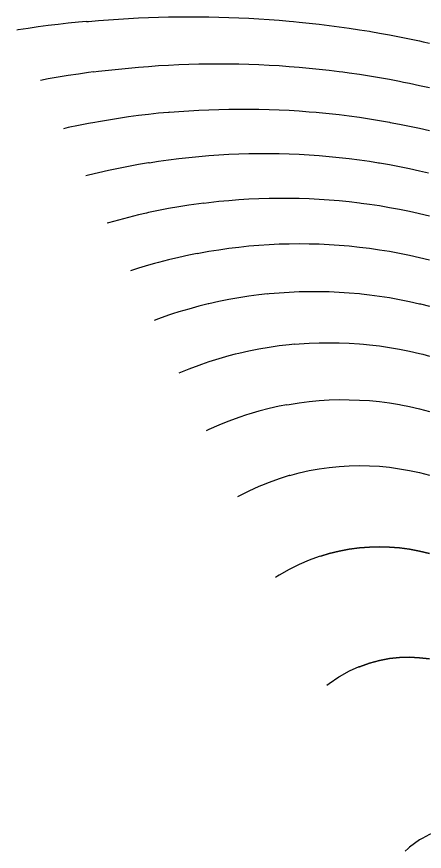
# Model space of a CAD drawing. Extents: x 1412553 to 1415230, y 4927294 to 4931784.
# Drawn here: x 1412622.77 to 1412629.64, y 4931555.97 to 4931570.05 of the extents above; entities that cross this region are included whole.
import ezdxf

# ---------------------------------------------------------------- set-up
doc = ezdxf.new("R2010")
doc.units = 0
doc.header["$MEASUREMENT"] = 0
doc.layers.add('LINE', color=2, linetype='CONTINUOUS')

msp = doc.modelspace()

# ---------------------------------------------------------------- linework, layer by layer
at = {"layer": 'LINE'}
for points in [[(1412623.946192, 4931569.9662), (1412623.808777, 4931569.953217), (1412623.639498, 4931569.935749), (1412623.470219, 4931569.91681), (1412623.30094, 4931569.896376), (1412623.131661, 4931569.874452), (1412622.962382, 4931569.851056), (1412622.793103, 4931569.826174), (1412622.768983, 4931569.822417)], [(1412623.946192, 4931569.9662), (1412623.978056, 4931569.969202), (1412624.147335, 4931569.983792), (1412624.316614, 4931569.996878), (1412624.485893, 4931570.00847), (1412624.655172, 4931570.018575), (1412624.824451, 4931570.027175), (1412624.99373, 4931570.034276), (1412625.163009, 4931570.039884), (1412625.332288, 4931570.043971), (1412625.501567, 4931570.046555), (1412625.670846, 4931570.047617), (1412625.840125, 4931570.047166), (1412626.009404, 4931570.045189), (1412626.178683, 4931570.041677), (1412626.347962, 4931570.036629), (1412626.517241, 4931570.030038), (1412626.68652, 4931570.021887), (1412626.855799, 4931570.012168), (1412627.025078, 4931570.000889), (1412627.194357, 4931569.988012), (1412627.363636, 4931569.973545), (1412627.440834, 4931569.9662), (1412627.532915, 4931569.957562), (1412627.702194, 4931569.940085), (1412627.871473, 4931569.920986), (1412628.040752, 4931569.900257), (1412628.210031, 4931569.87788), (1412628.37931, 4931569.85384), (1412628.548589, 4931569.828102), (1412628.717868, 4931569.80064), (1412628.744582, 4931569.796037), (1412628.887147, 4931569.771765), (1412629.056426, 4931569.741226), (1412629.225705, 4931569.708917), (1412629.394984, 4931569.674804), (1412629.564263, 4931569.638843), (1412629.622441, 4931569.625874), (1412629.733542, 4931569.601351)], [(1412624.06704, 4931569.115385), (1412624.147335, 4931569.125831), (1412624.316614, 4931569.146189), (1412624.485893, 4931569.164793), (1412624.655172, 4931569.181612), (1412624.824451, 4931569.196669), (1412624.99373, 4931569.209961), (1412625.163009, 4931569.221484), (1412625.332288, 4931569.231228), (1412625.501567, 4931569.23921), (1412625.670846, 4931569.245426), (1412625.840125, 4931569.249866), (1412626.009404, 4931569.252535), (1412626.178683, 4931569.253427), (1412626.347962, 4931569.252544), (1412626.517241, 4931569.249877), (1412626.68652, 4931569.245431), (1412626.855799, 4931569.239189), (1412627.025078, 4931569.231154), (1412627.194357, 4931569.221308), (1412627.363636, 4931569.209653), (1412627.532915, 4931569.196181), (1412627.702194, 4931569.18087), (1412627.871473, 4931569.163705), (1412628.040752, 4931569.144675), (1412628.210031, 4931569.123775), (1412628.272243, 4931569.115385), (1412628.37931, 4931569.101069), (1412628.548589, 4931569.076532), (1412628.717868, 4931569.050079), (1412628.887147, 4931569.021669), (1412629.056426, 4931568.991287), (1412629.225705, 4931568.958892), (1412629.292986, 4931568.945221), (1412629.394984, 4931568.924628), (1412629.564263, 4931568.888411), (1412629.733542, 4931568.850099)], [(1412624.06704, 4931569.115385), (1412623.978056, 4931569.103713), (1412623.808777, 4931569.07983), (1412623.639498, 4931569.054177), (1412623.470219, 4931569.026744), (1412623.30094, 4931568.997524), (1412623.17045, 4931568.973643)], [(1412625.348342, 4931568.434732), (1412625.332288, 4931568.43337), (1412625.163009, 4931568.417056), (1412624.99373, 4931568.398674), (1412624.824451, 4931568.378211), (1412624.655172, 4931568.35568), (1412624.485893, 4931568.331077), (1412624.316614, 4931568.304391), (1412624.147335, 4931568.27563), (1412624.086217, 4931568.264569), (1412623.978056, 4931568.244729), (1412623.808777, 4931568.211692), (1412623.639498, 4931568.176566), (1412623.556136, 4931568.15823)], [(1412625.348342, 4931568.434732), (1412625.501567, 4931568.447612), (1412625.670846, 4931568.459794), (1412625.840125, 4931568.46992), (1412626.009404, 4931568.477982), (1412626.178683, 4931568.483988), (1412626.347962, 4931568.487939), (1412626.517241, 4931568.489834), (1412626.68652, 4931568.489664), (1412626.855799, 4931568.487436), (1412627.025078, 4931568.483133), (1412627.194357, 4931568.476765), (1412627.363636, 4931568.468308), (1412627.532915, 4931568.457777), (1412627.702194, 4931568.445141), (1412627.82152, 4931568.434732), (1412627.871473, 4931568.430398), (1412628.040752, 4931568.413572), (1412628.210031, 4931568.394624), (1412628.37931, 4931568.373531), (1412628.548589, 4931568.350271), (1412628.717868, 4931568.324828), (1412628.887147, 4931568.29717), (1412629.056426, 4931568.267275), (1412629.070667, 4931568.264569), (1412629.225705, 4931568.235188), (1412629.394984, 4931568.200829), (1412629.564263, 4931568.16413), (1412629.733542, 4931568.125063)], [(1412625.004466, 4931567.583916), (1412625.163009, 4931567.608525), (1412625.332288, 4931567.63242), (1412625.501567, 4931567.653915), (1412625.670846, 4931567.673021), (1412625.840125, 4931567.689736), (1412626.009404, 4931567.704057), (1412626.178683, 4931567.715998), (1412626.347962, 4931567.725543), (1412626.517241, 4931567.732717), (1412626.68652, 4931567.737519), (1412626.855799, 4931567.739925), (1412627.025078, 4931567.739956), (1412627.194357, 4931567.737603), (1412627.363636, 4931567.732872), (1412627.532915, 4931567.725739), (1412627.702194, 4931567.716213), (1412627.871473, 4931567.704282), (1412628.040752, 4931567.689938), (1412628.210031, 4931567.67316), (1412628.37931, 4931567.653938), (1412628.548589, 4931567.632254), (1412628.717868, 4931567.608083), (1412628.871184, 4931567.583916), (1412628.887147, 4931567.581399), (1412629.056426, 4931567.552124), (1412629.225705, 4931567.520297), (1412629.394984, 4931567.485861), (1412629.564263, 4931567.448796), (1412629.713504, 4931567.413753)], [(1412625.004466, 4931567.583916), (1412624.99373, 4931567.582224), (1412624.824451, 4931567.553353), (1412624.655172, 4931567.522062), (1412624.485893, 4931567.488339), (1412624.316614, 4931567.452191), (1412624.147971, 4931567.413753), (1412624.147335, 4931567.413606), (1412623.978056, 4931567.372286), (1412623.933352, 4931567.360726)], [(1412625.924091, 4931566.903263), (1412625.840125, 4931566.892412), (1412625.670846, 4931566.867837), (1412625.501567, 4931566.840479), (1412625.332288, 4931566.81033), (1412625.163009, 4931566.777383), (1412624.99373, 4931566.741638), (1412624.955933, 4931566.7331), (1412624.824451, 4931566.702769), (1412624.655172, 4931566.66098), (1412624.485893, 4931566.616358), (1412624.316614, 4931566.568912), (1412624.296308, 4931566.562937)], [(1412625.924091, 4931566.903263), (1412626.009404, 4931566.914093), (1412626.178683, 4931566.932929), (1412626.347962, 4931566.94901), (1412626.517241, 4931566.962342), (1412626.68652, 4931566.972936), (1412626.855799, 4931566.980773), (1412627.025078, 4931566.985871), (1412627.194357, 4931566.988235), (1412627.363636, 4931566.987844), (1412627.532915, 4931566.984704), (1412627.702194, 4931566.978813), (1412627.871473, 4931566.970159), (1412628.040752, 4931566.958744), (1412628.210031, 4931566.944541), (1412628.37931, 4931566.927556), (1412628.548589, 4931566.907755), (1412628.582112, 4931566.903263), (1412628.717868, 4931566.885005), (1412628.887147, 4931566.859361), (1412629.056426, 4931566.830832), (1412629.225705, 4931566.799381), (1412629.394984, 4931566.764991), (1412629.539349, 4931566.7331), (1412629.564263, 4931566.727564), (1412629.733542, 4931566.686892)], [(1412625.810319, 4931566.052448), (1412625.840125, 4931566.058342), (1412626.009404, 4931566.088847), (1412626.178683, 4931566.116148), (1412626.347962, 4931566.140227), (1412626.517241, 4931566.161102), (1412626.68652, 4931566.178759), (1412626.855799, 4931566.193214), (1412627.025078, 4931566.204465), (1412627.194357, 4931566.212506), (1412627.363636, 4931566.217351), (1412627.532915, 4931566.218987), (1412627.702194, 4931566.217418), (1412627.871473, 4931566.212633), (1412628.040752, 4931566.204647), (1412628.210031, 4931566.193435), (1412628.37931, 4931566.178999), (1412628.548589, 4931566.161313), (1412628.717868, 4931566.140368), (1412628.887147, 4931566.116152), (1412629.056426, 4931566.088634), (1412629.225705, 4931566.057784), (1412629.252072, 4931566.052448), (1412629.394984, 4931566.023269), (1412629.564263, 4931565.985271), (1412629.733542, 4931565.943827)], [(1412625.810319, 4931566.052448), (1412625.670846, 4931566.024207), (1412625.501567, 4931565.986728), (1412625.332288, 4931565.945987), (1412625.163009, 4931565.901968), (1412625.092097, 4931565.882284), (1412624.99373, 4931565.854274), (1412624.824451, 4931565.802963), (1412624.690595, 4931565.759776)], [(1412626.996964, 4931565.371795), (1412626.855799, 4931565.355927), (1412626.68652, 4931565.333139), (1412626.517241, 4931565.306571), (1412626.347962, 4931565.276222), (1412626.178683, 4931565.242093), (1412626.009404, 4931565.204179), (1412625.998968, 4931565.201632), (1412625.840125, 4931565.161751), (1412625.670846, 4931565.115423), (1412625.501567, 4931565.065263), (1412625.395243, 4931565.031469), (1412625.332288, 4931565.010854), (1412625.163009, 4931564.951887), (1412625.086209, 4931564.923374)], [(1412626.996964, 4931565.371795), (1412627.025078, 4931565.374875), (1412627.194357, 4931565.389847), (1412627.363636, 4931565.4011), (1412627.532915, 4931565.408638), (1412627.702194, 4931565.412476), (1412627.871473, 4931565.412601), (1412628.040752, 4931565.409006), (1412628.210031, 4931565.401696), (1412628.37931, 4931565.390658), (1412628.548589, 4931565.375892), (1412628.585896, 4931565.371795), (1412628.717868, 4931565.35714), (1412628.887147, 4931565.334511), (1412629.056426, 4931565.30805), (1412629.225705, 4931565.277747), (1412629.394984, 4931565.24357), (1412629.564263, 4931565.205489), (1412629.579768, 4931565.201632), (1412629.733542, 4931565.162892)], [(1412627.457628, 4931564.520979), (1412627.363636, 4931564.512263), (1412627.194357, 4931564.492123), (1412627.025078, 4931564.467496), (1412626.855799, 4931564.438358), (1412626.68652, 4931564.40473), (1412626.517241, 4931564.366616), (1412626.454101, 4931564.350816), (1412626.347962, 4931564.32338), (1412626.178683, 4931564.275191), (1412626.009404, 4931564.222431), (1412625.885702, 4931564.180653), (1412625.840125, 4931564.164728), (1412625.670846, 4931564.101346), (1412625.506291, 4931564.035243)], [(1412627.457628, 4931564.520979), (1412627.532915, 4931564.527755), (1412627.702194, 4931564.538675), (1412627.871473, 4931564.545191), (1412628.040752, 4931564.547313), (1412628.210031, 4931564.545049), (1412628.37931, 4931564.538392), (1412628.548589, 4931564.527331), (1412628.617947, 4931564.520979), (1412628.717868, 4931564.511693), (1412628.887147, 4931564.491435), (1412629.056426, 4931564.466675), (1412629.225705, 4931564.437422), (1412629.394984, 4931564.403655), (1412629.564263, 4931564.365366), (1412629.621599, 4931564.350816), (1412629.733542, 4931564.321957)], [(1412627.326416, 4931563.5), (1412627.194357, 4931563.474305), (1412627.025078, 4931563.435902), (1412626.855799, 4931563.391953), (1412626.68652, 4931563.342476), (1412626.647323, 4931563.329837), (1412626.517241, 4931563.286264), (1412626.347962, 4931563.224024), (1412626.187353, 4931563.159674), (1412626.178683, 4931563.156061), (1412626.009404, 4931563.080407), (1412625.967458, 4931563.060251)], [(1412627.326416, 4931563.5), (1412627.363636, 4931563.506983), (1412627.532915, 4931563.533562), (1412627.702194, 4931563.554754), (1412627.871473, 4931563.570559), (1412628.040752, 4931563.580971), (1412628.210031, 4931563.586015), (1412628.37931, 4931563.585704), (1412628.548589, 4931563.58003), (1412628.717868, 4931563.569019), (1412628.887147, 4931563.552676), (1412629.056426, 4931563.531027), (1412629.225705, 4931563.504056), (1412629.246875, 4931563.5), (1412629.394984, 4931563.471101), (1412629.564263, 4931563.432634), (1412629.733542, 4931563.388794)], [(1412627.377492, 4931562.308858), (1412627.532915, 4931562.350119), (1412627.702194, 4931562.388159), (1412627.871473, 4931562.419255), (1412628.040752, 4931562.44342), (1412628.210031, 4931562.46068), (1412628.37931, 4931562.471062), (1412628.548589, 4931562.474608), (1412628.717868, 4931562.471343), (1412628.887147, 4931562.461348), (1412629.056426, 4931562.444644), (1412629.225705, 4931562.421319), (1412629.394984, 4931562.3914), (1412629.564263, 4931562.354977), (1412629.733542, 4931562.312096)], [(1412627.377492, 4931562.308858), (1412627.363636, 4931562.305017), (1412627.194357, 4931562.251329), (1412627.025078, 4931562.19047), (1412626.895902, 4931562.138695), (1412626.855799, 4931562.121888), (1412626.68652, 4931562.044137), (1412626.535876, 4931561.968531), (1412626.517241, 4931561.958745), (1412626.494533, 4931561.945915)], [(1412627.897583, 4931560.947552), (1412628.040752, 4931560.990196), (1412628.210031, 4931561.031261), (1412628.37931, 4931561.062954), (1412628.548589, 4931561.08535), (1412628.717868, 4931561.098566), (1412628.887147, 4931561.102705), (1412629.056426, 4931561.097939), (1412629.225705, 4931561.084422), (1412629.394984, 4931561.062319), (1412629.564263, 4931561.031797), (1412629.733542, 4931560.993064)], [(1412629.733542, 4931560.993064), (1412629.564263, 4931561.031797), (1412629.394984, 4931561.062319), (1412629.225705, 4931561.084422), (1412629.056426, 4931561.097939), (1412628.887147, 4931561.102705), (1412628.717868, 4931561.098566), (1412628.548589, 4931561.08535), (1412628.37931, 4931561.062954), (1412628.210031, 4931561.031261), (1412628.040752, 4931560.990196), (1412627.897583, 4931560.947552)], [(1412627.897583, 4931560.947552), (1412627.871473, 4931560.939367), (1412627.702194, 4931560.876985), (1412627.532915, 4931560.804685), (1412627.476258, 4931560.777389), (1412627.363636, 4931560.72022), (1412627.194357, 4931560.624337), (1412627.166804, 4931560.607226), (1412627.136969, 4931560.587689)], [(1412628.538249, 4931559.075758), (1412628.548589, 4931559.080238), (1412628.717868, 4931559.140165), (1412628.887147, 4931559.185699), (1412629.056426, 4931559.217239), (1412629.225705, 4931559.235243), (1412629.394984, 4931559.240173), (1412629.564263, 4931559.232561), (1412629.733542, 4931559.212955)], [(1412629.733542, 4931559.212955), (1412629.564263, 4931559.232561), (1412629.394984, 4931559.240173), (1412629.225705, 4931559.235243), (1412629.056426, 4931559.217239), (1412628.887147, 4931559.185699), (1412628.717868, 4931559.140165), (1412628.548589, 4931559.080238), (1412628.538249, 4931559.075758)], [(1412628.538249, 4931559.075758), (1412628.37931, 4931559.002419), (1412628.210031, 4931558.908614), (1412628.205293, 4931558.905594), (1412628.040752, 4931558.793792), (1412628.000263, 4931558.762525)], [(1412630.043157, 4931556.353147), (1412629.902821, 4931556.317195), (1412629.733542, 4931556.250828), (1412629.607188, 4931556.182984), (1412629.564263, 4931556.157929), (1412629.394984, 4931556.03319), (1412629.372089, 4931556.012821), (1412629.323258, 4931555.965469)]]:
    msp.add_lwpolyline(points, dxfattribs=at)

doc.saveas('drawing.dxf')
